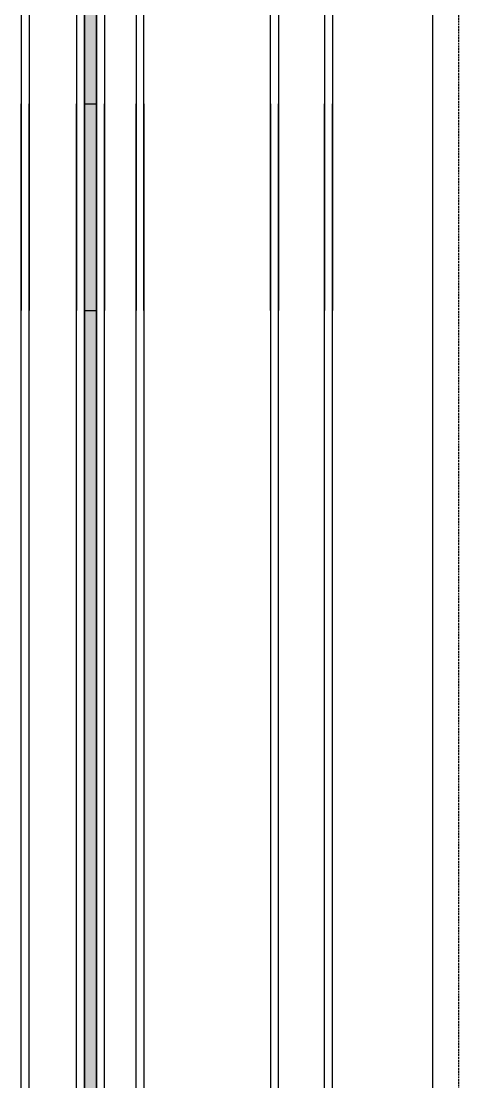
# Model space of a CAD drawing. Header units: millimetres. Extents: x 0 to 119933, y -45162 to 41221.
# Drawn here: x 26842.4 to 26897.7, y 1109.6 to 1244 of the extents above; entities that cross this region are included whole.
import ezdxf

# ---------------------------------------------------------------- set-up
doc = ezdxf.new("R2010")
doc.units = ezdxf.units.MM
doc.linetypes.add('DASH', pattern=[0.35, 0.25, -0.1])
for name, color, linetype in [('F-Alum', 4, 'Continuous'), ('F-Glass', 5, 'Continuous'), ('PJ', 4, 'Continuous'), ('TC', 4, 'Continuous')]:
    doc.layers.add(name, color=color, linetype=linetype)
pattern_1 = [(0, (0, 4.000000008940781), (1.42875, 0.8248889999999999), [0.9524999999999999, -1.905]), (120, (0, 4.000000008940781), (-1.428749829302342, 0.8248892956570172), [0.9524999999999986, -1.904999999999997]), (59.99999999999999, (0, 4.000000008940781), (1.706976584081587e-07, 1.649778295657017), [-1.905, 0.9524999999999999])]
pattern_2 = [(45, (0, 4.000000008940781), (-1.122532015133644, 1.122532015133644), []), (135, (0, 4.000000008940781), (-1.122532015133644, -1.122532015133644), [])]
pattern_3 = [(45, (0, 4.000000008940781), (-1.122532015133644, 1.122532015133644), [])]
pattern_4 = [(45, (0, -2.712454261200037e-09), (-1.122532015133644, 1.122532015133644), [])]
pattern_5 = [(45, (0, 4.000000006228326), (-1.122532015133644, 1.122532015133644), [])]

# ---------------------------------------------------------------- blocks, each defined once
blk = doc.blocks.new('*U79')
at = {"linetype": 'Continuous'}
blk.add_hatch(color=4, dxfattribs=at).paths.add_polyline_path([(0.2230624387959921, 17.52000000138151), (194.5762100093863, 17.52000001988998), (194.5762100093863, 16.00000001988839), (0.2230624387959637, 16.00000000137992)])
at = {"layer": 'TC'}
h = blk.add_hatch(dxfattribs=at)
h.set_pattern_fill('ANSI37', color=256, scale=0.5, style=0)
h.set_pattern_definition(pattern_2)
edge = h.paths.add_edge_path()
edge.add_line((9.223057821582643, 4.000000003515872), (9.223057821582643, -2.999999998384396))
edge.add_line((9.223057821582643, -2.999999998384396), (10.72305782158264, -4.499999998384396))
edge.add_line((10.72305782158264, -4.499999998384396), (10.72305782158264, -5.999999995153189))
edge.add_line((10.72305782158264, -5.999999995153189), (0.2230624387957505, -5.999999995153189))
edge.add_line((0.2230624387957505, -5.999999995153189), (-0.7769375612042495, -6.999999995153189))
edge.add_arc((-52.51620980734808, 2.000000003114163), 52.51620980734807, 350.1321876643763, 369.8678123356237)
edge.add_line((-0.7769375612042495, 11.00000000138152), (0.2230624387957505, 10.00000000138152))
edge.add_line((0.2230624387957505, 10.00000000138152), (10.72305782158264, 10.00000000138152))
edge.add_line((10.72305782158264, 10.00000000138152), (10.72305782158264, 8.500000004612723))
edge.add_line((10.72305782158264, 8.500000004612723), (9.223057821582643, 7.000000004612723))
edge.add_line((9.223057821582643, 7.000000004612723), (9.223057821582643, 4.000000003515872))
h = blk.add_hatch(dxfattribs=at)
h.set_pattern_fill('ANSI31', color=256, scale=0.5, style=0)
h.set_pattern_definition(pattern_3)
h.paths.add_polyline_path([(19.22305782158264, 8.500000001381515), (10.72305782158264, 8.500000013268838), (10.72305782158264, 10.00000001650005), (19.22305782158264, 10.00000000461272)])
h = blk.add_hatch(dxfattribs=at)
h.set_pattern_fill('ANSI31', color=256, scale=0.5, style=0)
h.set_pattern_definition(pattern_5)
h.paths.add_polyline_path([(19.22305782158264, 8.500000010037631), (10.72305782158264, 8.500000021924954), (10.72305782158264, 10.00000002515616), (19.22305782158264, 10.00000001326884)])
h = blk.add_hatch(dxfattribs=at)
h.set_pattern_fill('HONEY', color=256, scale=0.3, style=0)
h.set_pattern_definition(pattern_1)
h.paths.add_polyline_path([(10.02305782158533, 6.668629163378903), (11.05442867148713, 7.70000001328048), (18.42305782158701, 7.70000001328048), (18.42305782158701, -3.699999998396038), (11.05442867148713, -3.699999998396038), (10.02305782158533, -2.66862914849446)])
h = blk.add_hatch(dxfattribs=at)
h.set_pattern_fill('ANSI31', color=256, scale=0.5, style=0)
h.set_pattern_definition(pattern_4)
h.paths.add_polyline_path([(19.22305782158264, -4.499999995153189), (10.72305782158264, -4.500000007040512), (10.72305782158264, -6.000000010271719), (19.22305782158264, -5.999999998384396)])
at = {"color": 4, "linetype": 'Continuous'}
blk.add_lwpolyline([(0.2230624387959921, 17.52000000138151), (194.5762100093863, 17.52000001988998), (194.5762100093863, 16.00000001988839), (0.2230624387959637, 16.00000000137992)], close=True, dxfattribs=at)
at = {"layer": 'F-Glass'}
for points in [[(194.5762100093865, 17.52000001988839), (0.2230624387959885, 17.52000000138151), (-0.7769375612040115, 18.52000000138151), (-0.7769375612040115, 24.52000000138151), (0.2230624387959885, 25.52000000138151), (194.5762100093865, 25.52000001988839)], [(194.5762100093863, 10.00000002854451), (0.2230624387957505, 10.00000001003763), (-0.7769375612042495, 11.00000001003763), (-0.7769375612042495, 15.00000000138152), (0.2230624387957505, 16.00000000138152), (194.5762100093863, 16.00000001988839)], [(194.5762100093863, -5.99999997664313), (0.2230624387957505, -5.999999995153189), (-0.7769375612042495, -6.999999995153189), (-0.7769375612042495, -12.82826643955912), (0.2230624387957505, -13.82826643955912), (194.5762100093863, -13.82826642104905)]]:
    blk.add_lwpolyline(points, dxfattribs=at)
at = {"layer": 'PJ'}
blk.add_lwpolyline([(9.223057821582643, 4.000000003515872), (9.223057821582643, -2.999999998384396), (10.72305782158264, -4.499999998384396), (10.72305782158264, -5.999999995153189), (0.2230624387957505, -5.999999995153189), (-0.7769375612042495, -6.999999995153189, 0.08632639570597918), (-0.7769375612042495, 11.00000000138152), (0.2230624387957505, 10.00000000138152), (10.72305782158264, 10.00000000138152), (10.72305782158264, 8.500000004612723), (9.223057821582643, 7.000000004612723)], format="xyb", close=True, dxfattribs=at)
for points in [[(19.22305782158264, 8.500000001381515), (10.72305782158264, 8.500000013268838), (10.72305782158264, 10.00000001650005), (19.22305782158264, 10.00000000461272)], [(19.22305782158264, 8.500000010037631), (10.72305782158264, 8.500000021924954), (10.72305782158264, 10.00000002515616), (19.22305782158264, 10.00000001326884)], [(19.22305782158264, -4.499999995153189), (10.72305782158264, -4.500000007040512), (10.72305782158264, -6.000000010271719), (19.22305782158264, -5.999999998384396)]]:
    blk.add_lwpolyline(points, close=True, dxfattribs=at)
at = {"layer": 'PJ', "ltscale": 3}
for points in [[(9.223057821582643, 7.000000013268838), (10.72305782158264, 8.500000013268838), (19.22305782158264, 8.500000013268838), (19.22305782158264, -4.499999998384396), (10.72305782158264, -4.499999998384396), (9.223057821582643, -2.999999998384396)], [(10.02305782158533, 6.668629163378903), (11.05442867148713, 7.70000001328048), (18.42305782158701, 7.70000001328048), (18.42305782158701, -3.699999998396038), (11.05442867148713, -3.699999998396038), (10.02305782158533, -2.66862914849446)]]:
    blk.add_lwpolyline(points, close=True, dxfattribs=at)
at = {"layer": 'TC', "color": 9, "linetype": 'Continuous'}
for p, q in [((-0.7769375612040115, 24.52000000138151), (194.5762100093865, 24.52000001988839)), ((-0.7769375612040115, 18.52000000138151), (194.5762100093865, 18.52000001988839)), ((-0.7769375612042495, 15.00000000138152), (194.5762100093863, 15.00000001988839)), ((-0.7769375612042495, 11.00000001003763), (194.5762100093863, 11.00000002854451)), ((-0.7769375612042495, -6.999999995153189), (194.5762100093863, -6.99999997664313)), ((-0.7769375612042495, -12.82826643955912), (194.5762100093863, -12.82826642104905))]:
    blk.add_line(p, q, dxfattribs=at)
blk = doc.blocks.new('*U81')
at = {"linetype": 'Continuous'}
blk.add_hatch(color=4, dxfattribs=at).paths.add_polyline_path([(0.2230624387959921, 17.52000000138151), (194.5762100093863, 17.52000001988998), (194.5762100093863, 16.00000001988839), (0.2230624387959637, 16.00000000137992)])
at = {"layer": 'TC'}
h = blk.add_hatch(dxfattribs=at)
h.set_pattern_fill('ANSI37', color=256, scale=0.5, style=0)
h.set_pattern_definition(pattern_2)
edge = h.paths.add_edge_path()
edge.add_line((9.223057821582643, 4.000000003515872), (9.223057821582643, -2.999999998384396))
edge.add_line((9.223057821582643, -2.999999998384396), (10.72305782158264, -4.499999998384396))
edge.add_line((10.72305782158264, -4.499999998384396), (10.72305782158264, -5.999999995153189))
edge.add_line((10.72305782158264, -5.999999995153189), (0.2230624387957505, -5.999999995153189))
edge.add_line((0.2230624387957505, -5.999999995153189), (-0.7769375612042495, -6.999999995153189))
edge.add_arc((-52.51620980734808, 2.000000003114163), 52.51620980734807, 350.1321876643763, 369.8678123356237)
edge.add_line((-0.7769375612042495, 11.00000000138152), (0.2230624387957505, 10.00000000138152))
edge.add_line((0.2230624387957505, 10.00000000138152), (10.72305782158264, 10.00000000138152))
edge.add_line((10.72305782158264, 10.00000000138152), (10.72305782158264, 8.500000004612723))
edge.add_line((10.72305782158264, 8.500000004612723), (9.223057821582643, 7.000000004612723))
edge.add_line((9.223057821582643, 7.000000004612723), (9.223057821582643, 4.000000003515872))
h = blk.add_hatch(dxfattribs=at)
h.set_pattern_fill('ANSI31', color=256, scale=0.5, style=0)
h.set_pattern_definition(pattern_3)
h.paths.add_polyline_path([(19.22305782158264, 8.500000001381515), (10.72305782158264, 8.500000013268838), (10.72305782158264, 10.00000001650005), (19.22305782158264, 10.00000000461272)])
h = blk.add_hatch(dxfattribs=at)
h.set_pattern_fill('ANSI31', color=256, scale=0.5, style=0)
h.set_pattern_definition(pattern_5)
h.paths.add_polyline_path([(19.22305782158264, 8.500000010037631), (10.72305782158264, 8.500000021924954), (10.72305782158264, 10.00000002515616), (19.22305782158264, 10.00000001326884)])
h = blk.add_hatch(dxfattribs=at)
h.set_pattern_fill('HONEY', color=256, scale=0.3, style=0)
h.set_pattern_definition(pattern_1)
h.paths.add_polyline_path([(10.02305782158533, 6.668629163378903), (11.05442867148713, 7.70000001328048), (18.42305782158701, 7.70000001328048), (18.42305782158701, -3.699999998396038), (11.05442867148713, -3.699999998396038), (10.02305782158533, -2.66862914849446)])
h = blk.add_hatch(dxfattribs=at)
h.set_pattern_fill('ANSI31', color=256, scale=0.5, style=0)
h.set_pattern_definition(pattern_4)
h.paths.add_polyline_path([(19.22305782158264, -4.499999995153189), (10.72305782158264, -4.500000007040512), (10.72305782158264, -6.000000010271719), (19.22305782158264, -5.999999998384396)])
at = {"color": 4, "linetype": 'Continuous'}
blk.add_lwpolyline([(0.2230624387959921, 17.52000000138151), (194.5762100093863, 17.52000001988998), (194.5762100093863, 16.00000001988839), (0.2230624387959637, 16.00000000137992)], close=True, dxfattribs=at)
at = {"layer": 'F-Glass'}
for points in [[(194.5762100093865, 17.52000001988839), (0.2230624387959885, 17.52000000138151), (-0.7769375612040115, 18.52000000138151), (-0.7769375612040115, 24.52000000138151), (0.2230624387959885, 25.52000000138151), (194.5762100093865, 25.52000001988839)], [(194.5762100093863, 10.00000002854451), (0.2230624387957505, 10.00000001003763), (-0.7769375612042495, 11.00000001003763), (-0.7769375612042495, 15.00000000138152), (0.2230624387957505, 16.00000000138152), (194.5762100093863, 16.00000001988839)], [(194.5762100093863, -5.99999997664313), (0.2230624387957505, -5.999999995153189), (-0.7769375612042495, -6.999999995153189), (-0.7769375612042495, -12.82826643955912), (0.2230624387957505, -13.82826643955912), (194.5762100093863, -13.82826642104905)]]:
    blk.add_lwpolyline(points, dxfattribs=at)
at = {"layer": 'PJ'}
blk.add_lwpolyline([(9.223057821582643, 4.000000003515872), (9.223057821582643, -2.999999998384396), (10.72305782158264, -4.499999998384396), (10.72305782158264, -5.999999995153189), (0.2230624387957505, -5.999999995153189), (-0.7769375612042495, -6.999999995153189, 0.08632639570597918), (-0.7769375612042495, 11.00000000138152), (0.2230624387957505, 10.00000000138152), (10.72305782158264, 10.00000000138152), (10.72305782158264, 8.500000004612723), (9.223057821582643, 7.000000004612723)], format="xyb", close=True, dxfattribs=at)
for points in [[(19.22305782158264, 8.500000001381515), (10.72305782158264, 8.500000013268838), (10.72305782158264, 10.00000001650005), (19.22305782158264, 10.00000000461272)], [(19.22305782158264, 8.500000010037631), (10.72305782158264, 8.500000021924954), (10.72305782158264, 10.00000002515616), (19.22305782158264, 10.00000001326884)], [(19.22305782158264, -4.499999995153189), (10.72305782158264, -4.500000007040512), (10.72305782158264, -6.000000010271719), (19.22305782158264, -5.999999998384396)]]:
    blk.add_lwpolyline(points, close=True, dxfattribs=at)
at = {"layer": 'PJ', "ltscale": 3}
for points in [[(9.223057821582643, 7.000000013268838), (10.72305782158264, 8.500000013268838), (19.22305782158264, 8.500000013268838), (19.22305782158264, -4.499999998384396), (10.72305782158264, -4.499999998384396), (9.223057821582643, -2.999999998384396)], [(10.02305782158533, 6.668629163378903), (11.05442867148713, 7.70000001328048), (18.42305782158701, 7.70000001328048), (18.42305782158701, -3.699999998396038), (11.05442867148713, -3.699999998396038), (10.02305782158533, -2.66862914849446)]]:
    blk.add_lwpolyline(points, close=True, dxfattribs=at)
at = {"layer": 'TC', "color": 9, "linetype": 'Continuous'}
for p, q in [((-0.7769375612040115, 24.52000000138151), (194.5762100093865, 24.52000001988839)), ((-0.7769375612040115, 18.52000000138151), (194.5762100093865, 18.52000001988839)), ((-0.7769375612042495, 15.00000000138152), (194.5762100093863, 15.00000001988839)), ((-0.7769375612042495, 11.00000001003763), (194.5762100093863, 11.00000002854451)), ((-0.7769375612042495, -6.999999995153189), (194.5762100093863, -6.99999997664313)), ((-0.7769375612042495, -12.82826643955912), (194.5762100093863, -12.82826642104905))]:
    blk.add_line(p, q, dxfattribs=at)

msp = doc.modelspace()

# ---------------------------------------------------------------- linework, layer by layer
at = {"layer": 'F-Alum', "ltscale": 250}
msp.add_line((26894.41123606645, 717.0341295397575, 98857.93249348643), (26894.41125835117, 1509.72542548466, 98857.94014808473), dxfattribs=at)
at = {"layer": 'F-Alum', "color": 8, "linetype": 'DASH', "elevation": -1072.448319724484}
msp.add_lwpolyline([(26897.71065940797, 717.0341295397566), (26897.7106594065, 1509.727972810314)], dxfattribs=at)

# ---------------------------------------------------------------- block references
at = {"xscale": -1, "rotation": 90}
msp.add_blockref('*U81', (26867.89449253067, 1401.883888117195, 0.02205573957008289), dxfattribs=at)
at = {"rotation": 90}
msp.add_blockref('*U79', (26867.89449253067, 1038.9178712986, -1.466983626420559), dxfattribs=at)

doc.saveas('drawing.dxf')
